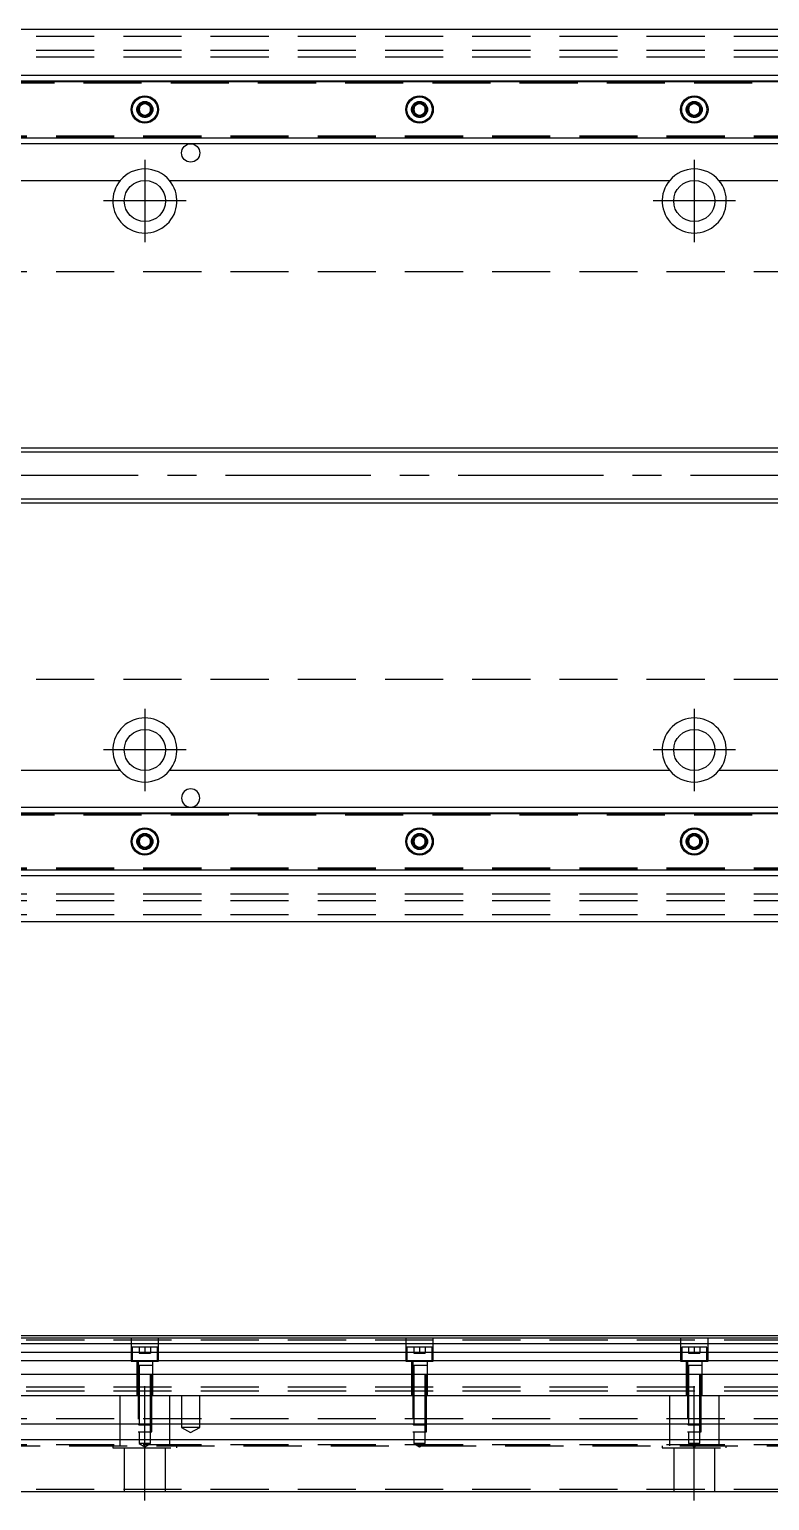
# Model space of a CAD drawing. Extents: x -10 to 960, y -250 to 102.
# Drawn here: x 474.8 to 636.4, y -224.1 to 97.5 of the extents above; entities that cross this region are included whole.
import ezdxf

# ---------------------------------------------------------------- set-up
doc = ezdxf.new("R2010")
doc.units = 0
doc.linetypes.add('CENTER', pattern=[50.8, 31.75, -6.35, 6.35, -6.35])
doc.linetypes.add('DASHED', pattern=[19.05, 12.7, -6.35])
doc.layers.get('0').update_dxf_attribs({"linetype": 'CONTINUOUS'})
doc.layers.add('CENTER', color=1, linetype='CENTER')

msp = doc.modelspace()

# ---------------------------------------------------------------- linework, layer by layer
at = {"color": 7, "linetype": 'CONTINUOUS'}
for p, q in [((760, 97.5), (455, 97.5)), ((455, 87.5), (760, 87.5)), ((455, 86.247728), (760, 86.247728)), ((498.75, 80.721688), (500, 81.443376)), ((498.75, 79.278312), (498.75, 80.721688)), ((500, 81.443376), (501.25, 80.721688)), ((501.25, 80.721688), (501.25, 79.278312)), ((558.75, 80.721688), (560, 81.443376)), ((558.75, 79.278312), (558.75, 80.721688)), ((560, 81.443376), (561.25, 80.721688)), ((561.25, 80.721688), (561.25, 79.278312)), ((618.75, 80.721688), (620, 81.443376)), ((618.75, 79.278312), (618.75, 80.721688)), ((620, 81.443376), (621.25, 80.721688)), ((621.25, 80.721688), (621.25, 79.278312)), ((500, 78.556624), (498.75, 79.278312)), ((501.25, 79.278312), (500, 78.556624)), ((560, 78.556624), (558.75, 79.278312)), ((561.25, 79.278312), (560, 78.556624)), ((620, 78.556624), (618.75, 79.278312)), ((621.25, 79.278312), (620, 78.556624)), ((760, 73.752272), (455, 73.752272)), ((760, 72.5), (455, 72.5)), ((455, 64.5), (494.638097, 64.5)), ((505.361903, 64.5), (614.638097, 64.5)), ((625.361903, 64.5), (734.638098, 64.5)), ((705, 6), (455, 6)), ((455, -6), (705, -6)), ((494.638097, -64.5), (455, -64.5)), ((614.638097, -64.5), (505.361903, -64.5)), ((734.638098, -64.5), (625.361903, -64.5)), ((455, -72.5), (760, -72.5)), ((455, -73.752272), (760, -73.752272)), ((498.75, -79.278312), (500, -78.556624)), ((498.75, -80.721688), (498.75, -79.278312)), ((500, -78.556624), (501.25, -79.278312)), ((501.25, -79.278312), (501.25, -80.721688)), ((558.75, -79.278312), (560, -78.556624)), ((558.75, -80.721688), (558.75, -79.278312)), ((560, -78.556624), (561.25, -79.278312)), ((561.25, -79.278312), (561.25, -80.721688)), ((618.75, -79.278312), (620, -78.556624)), ((618.75, -80.721688), (618.75, -79.278312)), ((620, -78.556624), (621.25, -79.278312)), ((621.25, -79.278312), (621.25, -80.721688)), ((500, -81.443376), (498.75, -80.721688)), ((501.25, -80.721688), (500, -81.443376)), ((560, -81.443376), (558.75, -80.721688)), ((561.25, -80.721688), (560, -81.443376)), ((620, -81.443376), (618.75, -80.721688)), ((621.25, -80.721688), (620, -81.443376)), ((760, -86.247728), (455, -86.247728)), ((760, -87.5), (455, -87.5)), ((455, -97.5), (760, -97.5)), ((705, -188.06), (448.5, -188.06)), ((760, -188.56), (448.5, -188.56)), ((760, -189.812272), (448.5, -189.812272)), ((448.5, -191.58668), (760, -191.58668)), ((760, -193.483076), (448.5, -193.483076)), ((760, -196.537372), (448.5, -196.537372)), ((0, -201.06), (760, -201.06)), ((760, -207.36), (0, -207.36)), ((760, -210.76), (0, -210.76)), ((0, -222.06), (760, -222.06))]:
    msp.add_line(p, q, dxfattribs=at)
at = {"color": 3, "linetype": 'DASHED'}
for p, q in [((0, 96), (760, 96)), ((0, 93), (760, 93)), ((0, 91.5), (760, 91.5)), ((448.5, 86.1), (760, 86.1)), ((448.5, 85.8), (760, 85.8)), ((455, 86.1147), (760, 86.1147)), ((501.477374, 80.25955), (501.5, 80)), ((561.477374, 80.25955), (561.5, 80)), ((621.477374, 80.25955), (621.5, 80)), ((760, 74.2), (448.5, 74.2)), ((760, 73.9), (448.5, 73.9)), ((760, 73.8853), (455, 73.8853)), ((760, 44.5), (0, 44.5)), ((0, -44.5), (760, -44.5)), ((448.5, -73.9), (760, -73.9)), ((455, -73.8853), (760, -73.8853)), ((448.5, -74.2), (760, -74.2)), ((501.477374, -79.74045), (501.5, -80)), ((558.5, -80), (558.516134, -79.78059)), ((621.477374, -79.74045), (621.5, -80)), ((760, -85.8), (448.5, -85.8)), ((760, -86.1), (448.5, -86.1)), ((760, -86.1147), (455, -86.1147)), ((760, -91.5), (0, -91.5)), ((760, -93), (0, -93)), ((760, -96), (0, -96)), ((55, -188.935), (705, -188.935)), ((497, -188.56), (497, -193.56)), ((503, -193.56), (503, -188.56)), ((557, -188.56), (557, -193.56)), ((563, -193.56), (563, -188.56)), ((617, -188.56), (617, -193.56)), ((623, -193.56), (623, -188.56)), ((502.75, -190.56), (497.25, -190.56)), ((497.25, -190.56), (497.25, -193.56)), ((498.75, -190.56), (498.75, -191.86)), ((498.75, -191.86), (500, -191.86)), ((500, -190.56), (500, -191.86)), ((500, -191.86), (501.25, -191.86)), ((501.25, -190.56), (501.25, -191.86)), ((502.75, -193.56), (502.75, -190.56)), ((562.75, -190.56), (557.25, -190.56)), ((557.25, -190.56), (557.25, -193.56)), ((558.75, -190.56), (558.75, -191.86)), ((558.75, -191.86), (560, -191.86)), ((560, -190.56), (560, -191.86)), ((560, -191.86), (561.25, -191.86)), ((561.25, -190.56), (561.25, -191.86)), ((562.75, -193.56), (562.75, -190.56)), ((622.75, -190.56), (617.25, -190.56)), ((617.25, -190.56), (617.25, -193.56)), ((618.75, -190.56), (618.75, -191.86)), ((618.75, -191.86), (620, -191.86)), ((620, -190.56), (620, -191.86)), ((620, -191.86), (621.25, -191.86)), ((621.25, -190.56), (621.25, -191.86)), ((622.75, -193.56), (622.75, -190.56)), ((497, -193.56), (503, -193.56)), ((498.25, -193.56), (498.25, -201.06)), ((501.5, -194.56), (498.5, -194.56)), ((498.500006, -193.56), (498.500006, -209.06)), ((498.75, -194.56), (498.75, -209.06)), ((501.37533, -194.56), (499.998804, -194.56)), ((501.25, -209.06), (501.25, -194.56)), ((501.499994, -209.06), (501.499994, -193.56)), ((501.75, -201.06), (501.75, -193.56)), ((557, -193.56), (563, -193.56)), ((558.25, -193.56), (558.25, -201.06)), ((561.5, -194.56), (558.5, -194.56)), ((558.500006, -193.56), (558.500006, -209.06)), ((558.75, -194.56), (558.75, -209.06)), ((561.37533, -194.56), (559.998804, -194.56)), ((561.25, -209.06), (561.25, -194.56)), ((561.499994, -209.06), (561.499994, -193.56)), ((561.75, -201.06), (561.75, -193.56)), ((617, -193.56), (623, -193.56)), ((618.25, -193.56), (618.25, -201.06)), ((621.5, -194.56), (618.5, -194.56)), ((618.500006, -193.56), (618.500006, -209.06)), ((618.75, -194.56), (618.75, -209.06)), ((621.37533, -194.56), (619.998804, -194.56)), ((621.25, -209.06), (621.25, -194.56)), ((621.499994, -209.06), (621.499994, -193.56)), ((621.75, -201.06), (621.75, -193.56)), ((55, -199.185), (705, -199.185)), ((55, -200.06), (705, -200.06)), ((494.638098, -212.06), (494.638098, -201.06)), ((505.361902, -201.06), (505.361902, -212.06)), ((508, -201.06), (508, -208.06)), ((512, -208.06), (512, -201.06)), ((614.638098, -212.06), (614.638098, -201.06)), ((625.361902, -201.06), (625.361902, -212.06)), ((760, -206.21), (0, -206.21)), ((498.5, -207.31), (501.5, -207.31)), ((498.5, -207.31), (498.55, -207.36)), ((498.500006, -207.310006), (498.500006, -207.36)), ((498.55, -207.36), (498.75, -207.56)), ((501.25, -207.56), (498.75, -207.56)), ((501.25, -207.56), (501.45, -207.36)), ((501.45, -207.36), (501.5, -207.31)), ((501.499994, -207.36), (501.499994, -207.310006)), ((512, -208.06), (508, -208.06)), ((508, -208.06), (510, -209.2147)), ((510, -209.2147), (512, -208.06)), ((558.5, -207.31), (561.5, -207.31)), ((558.5, -207.31), (558.55, -207.36)), ((558.500006, -207.310006), (558.500006, -207.36)), ((558.55, -207.36), (558.75, -207.56)), ((561.25, -207.56), (558.75, -207.56)), ((561.25, -207.56), (561.45, -207.36)), ((561.45, -207.36), (561.5, -207.31)), ((561.499994, -207.36), (561.499994, -207.310006)), ((618.5, -207.31), (621.5, -207.31)), ((618.5, -207.31), (618.55, -207.36)), ((618.500006, -207.310006), (618.500006, -207.36)), ((618.55, -207.36), (618.75, -207.56)), ((621.25, -207.56), (618.75, -207.56)), ((621.25, -207.56), (621.45, -207.36)), ((621.45, -207.36), (621.5, -207.31)), ((621.499994, -207.36), (621.499994, -207.310006)), ((760, -211.91), (0, -211.91)), ((445.361902, -212.06), (704.638098, -212.06)), ((493, -212.06), (493, -212.56)), ((498.500006, -209.06), (501.499994, -209.06)), ((498.75, -209.06), (498.75, -211.56)), ((501.25, -211.56), (498.75, -211.56)), ((498.75, -211.56), (500, -212.281688)), ((500, -212.281688), (501.25, -211.56)), ((501.25, -211.56), (501.25, -209.06)), ((507, -212.56), (507, -212.06)), ((558.500006, -209.06), (561.499994, -209.06)), ((558.75, -209.06), (558.75, -211.56)), ((561.25, -211.56), (558.75, -211.56)), ((558.75, -211.56), (560, -212.281688)), ((560, -212.281688), (561.25, -211.56)), ((561.25, -211.56), (561.25, -209.06)), ((613, -212.06), (613, -212.56)), ((618.500006, -209.06), (621.499994, -209.06)), ((618.75, -209.06), (618.75, -211.56)), ((621.25, -211.56), (618.75, -211.56)), ((618.75, -211.56), (620, -212.281688)), ((620, -212.281688), (621.25, -211.56)), ((621.25, -211.56), (621.25, -209.06)), ((627, -212.56), (627, -212.06)), ((493, -212.56), (507, -212.56)), ((495.5, -212.56), (495.5, -222.06)), ((504.5, -222.06), (504.5, -212.56)), ((613, -212.56), (627, -212.56)), ((615.5, -212.56), (615.5, -222.06)), ((624.5, -222.06), (624.5, -212.56)), ((0, -221.56), (760, -221.56))]:
    msp.add_line(p, q, dxfattribs=at)
at = {"color": 3, "linetype": 'CONTINUOUS'}
for p, q in [((705, 5.125), (455, 5.125)), ((455, -5.125), (705, -5.125))]:
    msp.add_line(p, q, dxfattribs=at)
at = {"color": 7, "linetype": 'CONTINUOUS'}
for centre, radius in [((500, 80), 3), ((500, 80), 2.75), ((560, 80), 3), ((560, 80), 2.75), ((620, 80), 3), ((620, 80), 2.75), ((510, 70.5), 2), ((500, 60), 4.5), ((620, 60), 4.5), ((500, -60), 4.5), ((620, -60), 4.5), ((500, -80), 3), ((560, -80), 3), ((620, -80), 3), ((500, -80), 2.75), ((560, -80), 2.75), ((620, -80), 2.75)]:
    msp.add_circle(centre, radius, dxfattribs=at)
at = {"color": 3, "linetype": 'DASHED'}
for centre, radius in [((500, 80), 1.75), ((500, 80), 1.5), ((560, 80), 1.75), ((560, 80), 1.5), ((620, 80), 1.75), ((620, 80), 1.5), ((500, -80), 1.75), ((500, -80), 1.5), ((560, -80), 1.75), ((560, -80), 1.5), ((620, -80), 1.75), ((620, -80), 1.5)]:
    msp.add_circle(centre, radius, dxfattribs=at)
at = {"color": 7, "linetype": 'CONTINUOUS'}
for centre, radius, start, end in [((500, 80), 1.25, 120, 180), ((500, 80), 1.25, 60, 120), ((500, 80), 1.25, 0, 60), ((560, 80), 1.25, 120, 180), ((560, 80), 1.25, 60, 120), ((560, 80), 1.25, 0, 60), ((620, 80), 1.25, 120, 180), ((620, 80), 1.25, 60, 120), ((620, 80), 1.25, 0, 60), ((500, 80), 1.25, 180, 240), ((500, 80), 1.25, 240, 300), ((500, 80), 1.25, 300, 0), ((560, 80), 1.25, 180, 240), ((560, 80), 1.25, 240, 300), ((560, 80), 1.25, 300, 0), ((620, 80), 1.25, 180, 240), ((620, 80), 1.25, 240, 300), ((620, 80), 1.25, 300, 0), ((500, 60), 7, 139.994799, 40.005201), ((500, 60), 7, 40.005201, 139.994799), ((620, 60), 7, 139.994799, 40.005201), ((620, 60), 7, 40.005201, 139.994799), ((500, -60), 7, 319.994799, 220.005201), ((620, -60), 7, 319.994799, 220.005201), ((500, -60), 7, 220.005201, 319.994799), ((620, -60), 7, 220.005201, 319.994799), ((510, -70.5), 2, 90, 270), ((510, -70.5), 2, 270, 90), ((500, -80), 1.25, 120, 180), ((500, -80), 1.25, 180, 240), ((500, -80), 1.25, 60, 120), ((500, -80), 1.25, 0, 60), ((500, -80), 1.25, 300, 0), ((560, -80), 1.25, 120, 180), ((560, -80), 1.25, 180, 240), ((560, -80), 1.25, 60, 120), ((560, -80), 1.25, 0, 60), ((560, -80), 1.25, 300, 0), ((620, -80), 1.25, 120, 180), ((620, -80), 1.25, 180, 240), ((620, -80), 1.25, 60, 120), ((620, -80), 1.25, 0, 60), ((620, -80), 1.25, 300, 0), ((500, -80), 1.25, 240, 300), ((560, -80), 1.25, 240, 300), ((620, -80), 1.25, 240, 300)]:
    msp.add_arc(centre, radius, start, end, dxfattribs=at)
at = {"layer": 'CENTER', "color": 1, "linetype": 'CENTER'}
for p, q in [((500, 69), (500, 51)), ((620, 69), (620, 51)), ((509, 60), (491, 60)), ((629, 60), (611, 60)), ((803.361871, 0), (-10.32213, 0)), ((500, -51), (500, -69)), ((620, -51), (620, -69)), ((509, -60), (491, -60)), ((629, -60), (611, -60)), ((500, -224.06), (500, -199.06)), ((620, -224.06), (620, -199.06))]:
    msp.add_line(p, q, dxfattribs=at)

doc.saveas('drawing.dxf')
